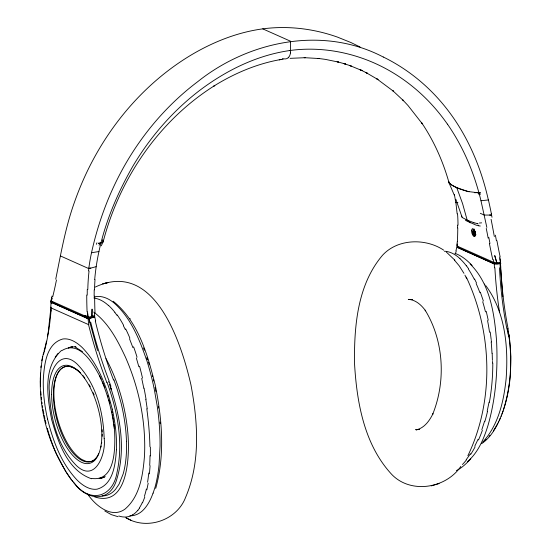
<?xml version="1.0" encoding="UTF-8"?>
<svg xmlns="http://www.w3.org/2000/svg" width="551" height="551" viewBox="0 0 551 551"><rect width="100%" height="100%" fill="white"/><g stroke="black" fill="none" stroke-linecap="round" stroke-linejoin="round"><path stroke-width="0.83" d="M87.216 295.074L87.272 289.468M94.138 296.101L94.2 289.867M457.626 227.928L457.626 225.111M94.696 279.571C98.147 239.396 113.024 200.729 132.991 165.989A237.991 201.597 -66 0 1 199.448 90.584C226.117 70.404 257.193 55.031 290.563 50.423L290.597 41.249L262.751 28.859C239.685 31.972 217.542 40.264 197.244 51.512A236.11 199.999 -66 0 0 187.932 56.98C139.692 86.941 102.651 133.308 80.887 185.494A260.127 220.345 -66 0 0 74.337 202.568C65.459 227.391 60.954 253.426 55.734 279.171M40.326 379.35L40.492 373.117M89.021 317.073L91.996 316.267L92.065 309.083L91.838 316.315M150.402 455.98L150.368 447.212M101.281 245.808L103.244 241.49L102.789 240.071M500.666 269.928C501.162 267.276 499.915 258.908 500.232 267.717M150.079 465.685L149.431 473.908M500.549 263.488L494.226 263.564L456.931 246.972L457.247 241.71M51.463 303.546C51.346 299.076 50.547 306.638 50.912 307.851L88.78 324.704L88.008 318.712L51.043 302.237M116.433 449.733C115.421 463.928 113.465 484.57 97.176 489.143A70.487 30.959 75.2 0 1 77.374 480.348C61.354 463.653 53.013 441.193 47.572 419.097M510.502 373.199L510.887 356.442L509.957 342.35M96.108 266.67L88.821 268.633L60.403 255.926M471.628 230.773L471.649 230.47A3.699 1.619 74.6 0 1 472.262 228.989M59.494 305.681L51.071 301.927L51.463 298.539L52.421 298.332M50.974 307.093L48.591 328.761M51.243 303.704L51.381 302.003M290.494 52.29L290.425 52.91M510.453 373.922C509.393 387.601 506.844 401.245 501.947 414.097M474.218 235.904L474.556 232.846L472.634 232.171L474.156 232.846L473.819 235.904L474.218 235.904A3.623 1.805 -90 0 0 474.673 236.103L475.01 233.045L474.604 233.052L474.273 236.103L474.673 236.103M474.742 231.172L474.253 231.937L474.466 230.029M475.279 232.391L474.707 232.136L474.81 231.186M475.203 232.178L475.21 231.186M40.912 367.455L41.077 365.933M458.129 247.096L457.302 247.44L458.088 247.44M457.344 247.096L494.033 263.784L496.775 263.784M88.532 270.92L88.993 267.249M51.395 299.062L52.021 296.052M148.191 483.179L146.855 489.805M489.033 402.175L487.187 411.198M41.8 360.76L42.186 358.646M88.229 318.437L94.689 316.701L94.503 312.686M42.331 357.964L42.613 356.593M51.684 297.492L50.85 301.824L51.58 301.638M475.148 234.816L475.086 235.091A3.602 1.591 75.7 0 1 472.131 233.782L472.021 233.424A3.809 1.667 75.5 0 1 471.635 230.779M88.966 267.242A176.003 162.6 84.3 0 1 91.514 252.73C97.851 223.975 107.968 196.025 122.053 170.142A245.656 208.092 -66 0 1 197.685 81.706C249.073 40.602 323.375 25.608 383.303 57.049M155.699 488.42C165.19 454.671 162.049 418.684 155.155 384.756C147.565 354.768 138.377 321.336 113.141 301.225M43.336 353.632L43.598 352.681M455.932 250.712L456.862 247.296L494.268 263.936L499.509 263.784M43.267 353.969C34.252 397.099 46.16 444.216 71.513 479.873M103.292 241.297C119.76 178.138 159.211 120.387 214.8 85.495L213.871 86.066C234.389 73.304 257.069 63.668 280.941 59.487L279.267 59.783L283.104 59.177M484.584 421.205L481.849 429.704M503.566 409.441C511.19 385.094 512.423 358.942 508.566 333.796L509.055 336.516L508.153 331.117M144.81 497.043L142.516 502.815M153.102 493.186L154.872 487.738A115.889 51.904 77.3 0 0 156.808 479.811A123.975 55.465 77.3 0 0 159.094 464.445L160.065 445.952A136.483 61.016 77.4 0 0 157.166 405.736L154.459 390.239A122.494 54.9 77.4 0 0 146.263 358.825M503.125 410.922L501.086 416.336M501.458 415.385L499.227 420.716M99.097 245.229L99.965 243.163L100.537 243.032A8.079 1.963 -1.3 0 0 100.881 242.936L100.998 242.908A7.969 1.949 -1.2 0 0 101.694 242.674L103.154 241.682M500.246 418.278L498.242 422.803M478.054 439.312L474.762 446.2M448.962 181.63L448.941 182.636L454.244 195.047M498.655 421.742C494.791 430.214 489.405 438.41 481.588 443.707M467.902 455.67C494.474 400.419 492.318 332.136 466.277 277.07M497.656 423.726L493.359 430.923M51.209 300.453L52.014 299.041M61.43 350.532C42.558 367.586 47.4 397.305 51.642 419.573C58.082 441.936 67.25 470.361 91.48 478.757M51.105 301.425L51.615 301.08L51.071 301.92M470.423 453.742L466.167 459.775M139.465 508.215L137.881 510.316M58.089 353.37L55.196 357.069M460.822 466.415C445.566 488.992 409.207 494.467 390.583 473.157C363.997 443.541 356.738 401.837 354.52 363.357C354.073 326.192 357.454 284.667 382.587 255.196C397.801 238.583 425.696 238.073 443.7 250.161M288.717 57.235L288.187 57.745M489.04 436.385L489.853 435.483M470.761 458.818C466.566 463.398 461.986 467.847 456.359 470.637M482.752 442.129C498.469 425.014 503.793 401.245 506.128 378.73C508.449 346.868 505.315 311.969 485.762 285.597M484.88 440.366L486.154 439.278M467.331 461.779C478.123 452.591 483.744 439.023 487.883 425.806C495.907 398.215 498.008 369.142 496.547 340.532C494.392 313.753 490.19 283.855 470.203 264.074M61.974 350.553C80.212 339.23 94.558 366.043 101.226 379.109M132.653 514.889L130.78 515.839A80.432 34.534 73.2 0 1 124.898 517.045L122.88 516.921A76.596 32.888 73.3 0 1 118.823 515.977M105.227 476.608L101.288 478.178L99.283 478.358M472.297 228.982L472.414 228.92A3.54 1.536 74.5 0 1 474.06 229.974L474.211 230.215A3.733 1.619 74.7 0 1 474.914 231.93L475.01 232.281A3.809 1.687 75.3 0 1 475.148 234.822M95.233 287.092C154.741 258.715 181.493 343.528 190.977 385.004C197.864 421.887 200.736 462.007 185.625 497.298C177.029 520.316 146.766 530.682 125.883 517.692L130.883 520.172M68.303 347.908L73.063 346.751M104.38 477.187L101.356 478.158A61.588 27.164 75.5 0 1 99.187 478.399M99.703 243.205L101.749 242.66M68.358 347.839L71.045 346.999M480.382 192.568L479.893 192.636L480.183 194.551M431.233 485.892L439.078 483.571M94.634 315.558L91.996 316.267M90.812 268.048L89.971 268.268M94.001 297.099C101.226 294.937 108.774 298.477 114.222 303.091C130.594 317.61 139.141 338.672 146.208 358.866M490.879 215.021L491.561 215.076L484.246 215.055L480.32 213.306M87.561 311.866L87.981 318.354L90.536 317.81M88.029 318.712L94.758 317.066L95.667 320.889M51.264 301.934L87.995 318.271L94.297 316.942L88.029 318.609L51.305 302.272L52.049 301.721M51.305 302.272L52.083 302.058M88.986 318.616L89.896 322.287M88.897 318.258L88.766 317.603L87.933 317.803M88.828 268.571L89.496 268.392M88.194 318.382L87.65 313.491M91.542 252.737L98.925 251.538M262.751 28.859C284.605 25.959 307.017 27.949 328.162 34.1A236.11 199.999 -66 0 1 337.446 37.096L351.139 42.627L360.065 46.993M447.474 124.168C463.501 147.2 474.432 173.51 480.975 200.736L488.358 199.965C482.49 173.717 472.71 148.24 458.404 125.414A245.656 208.092 -66 0 0 383.317 57.022M290.563 50.423C321.591 46.332 353.577 52.435 381.471 66.402A237.991 201.597 -66 0 1 447.453 124.189M290.081 58.344L305.364 57.683L304.152 57.662L319.243 58.544L317.941 58.385L325.379 59.377L338.583 62.111L337.116 61.698L345.718 64.13L343.487 63.455L351.256 66.044L349.72 65.507L362.138 70.631L360.168 69.708L367.524 73.345L366.029 72.587L378.062 79.613L376.794 78.821L393.524 91.301L392.587 90.495L403.58 100.771L402.822 99.986L408.029 105.544L422.348 123.823L421.419 122.432C433.933 140.849 443.052 161.45 449.065 182.863L451.675 185.046L457.096 187.774M499.64 262.469L493.971 262.455L457.116 246.056L457.116 243.935M419.683 429.36L415.729 429.608L418.698 429.367L416.088 429.911C424.236 428.196 429.511 420.764 432.969 413.725L432.631 414.428C446.062 381.361 443.961 340.745 425.131 310.158L425.627 310.84C421.515 305.158 415.668 299.689 408.284 299.393L412.685 299.489M477.889 192.712L479.887 192.636L479.17 192.678A8.079 1.805 0.9 0 1 478.695 192.698L478.537 192.705A7.996 1.798 0.9 0 1 477.393 192.712L467.964 191.507L457.199 187.815M498.407 263.571L500.769 263.571M500.714 263.523L499.64 257.062M478.048 192.712L477.318 192.712M457.144 213.809L455.856 202.417L457.909 202.403M99.201 243.232L99.641 243.211L98.987 243.232M489.557 215.021L490.404 215.021M474.652 231.937L472.73 231.262L474.253 231.937M474.707 232.136L475.107 232.136M474.156 232.846L474.556 232.846M494.075 263.433L496.809 263.433M497.202 263.433L500.336 263.44L496.933 263.943M129.857 515.805C135.25 516.046 140.367 513.25 143.921 509.338A99.125 44.431 77.3 0 0 153.054 493.097M444.34 251.208L445.415 251.29A76.568 36.394 83.4 0 1 457.922 256.842L460.037 258.66M98.918 243.225L98.953 243.232A1.371 0.351 -0.9 0 1 98.491 243.184M74.633 346.786L75.687 346.91M282.326 58.778L285.294 58.916A22.619 10.669 82.4 0 0 288.201 57.807M500.549 263.488C500.873 262.627 499.543 262.779 500.039 263.578M477.462 223.603L474.652 222.914M478.716 225.786L476.911 225.345A19.795 3.967 4.9 0 1 476.002 225.077L465.939 220.6A19.884 3.995 4.9 0 1 465.629 220.338L465.443 220.131M469.053 191.755C462.089 189.854 454.492 187.822 449.065 182.863M118.066 516.714L111.288 514.627L104.78 510.949M91.824 478.454C116.64 481.87 115.304 444.788 114.456 428.843M473.488 222.556L467.069 220.076L462.503 217.659M454.906 253.315C461.642 255.671 467.289 260.389 472.111 265.527M94.641 496.899C127.894 507.767 129.575 456.703 128.059 435.641C126.007 408.856 118.727 382.346 106.006 358.653M88.036 317.335L51.16 300.929M455.856 202.417L456.786 202.837M474.604 233.052L475.272 233.349M94.111 316.439L94.689 316.701M93.298 316.419L94.758 317.066M76.107 347.626L82.485 351.669M129.836 318.609L130.318 318.926M93.718 312.086C108.705 323.196 117.597 340.428 125.366 356.958C139.038 387.952 146.118 422.073 144.493 455.966C142.916 474.638 140.147 496.217 124.994 509.124C111.392 519.056 95.109 505.281 87.595 493.978M446.344 252.062L454.837 260.162M108.389 305.419L106.247 303.622A76.568 35.794 81.4 0 0 94.001 298.077M470.21 222.859L467.179 220.125L462.565 203.581L456.738 187.615M462.117 217.342L455.904 199.372M454.341 260.038L459.162 265.761L463.963 273.337M74.888 483.785C90.474 503.766 113.024 497.112 117.019 472.496C123.534 442.384 117.494 410.846 107.032 382.332M73.517 482.256C86.052 500.432 110.062 503.669 116.867 478.936C126.027 448.741 120.015 416.081 110.393 386.747L111.219 389.419L109.415 384.137M484.412 284.027L484.866 284.536M72.153 480.644L74.282 483.234M102.679 239.947L103.051 240.429M70.797 478.957L72.89 481.595M114.87 312.465L117.026 315.365M466.394 265.72L468.495 268.626M70.149 478.075L66.134 472.214M65.7 471.511L56.643 454.382M123.348 325.675L125.38 329.622M464.906 275.094L466.731 278.765M474.563 278.971L476.484 282.932M55.568 451.93L56.367 453.776M102.493 381.905L104.876 387.718M99.538 375.94C107.335 392.56 112.177 410.461 114.257 428.692M461.738 216.839L461.69 216.646A9.47 1.977 -3.8 0 1 461.669 216.364M54.521 449.43L55.3 451.31M129.513 338.789L132.915 347.633M53.502 446.895L54.26 448.803M143.487 347.929L144.383 350.243M108.478 381.547L108.726 382.187M113.637 379.267L113.995 380.211M52.269 443.672L53.247 446.255M480.32 292.14L483.372 301.032M52.035 443.018L50.637 439.071M146.952 357.365L147.758 359.789M49.528 435.738L50.41 438.41M107.562 395.329L108.058 396.885M48.894 433.713L49.321 435.063M136.304 357.881L138.831 366.704M496.802 262.462L494.729 255.54L496.644 262.462M47.882 430.317L48.688 433.038M97.534 350.539L88.814 318.664M109.002 400.033L109.883 403.208M47.303 428.265L47.689 429.628M112.218 409.104C106.791 387.016 98.519 364.535 82.512 347.833A70.494 31.028 75.4 0 0 62.711 339.023C46.408 343.597 44.383 364.245 43.357 378.468A81.087 35.781 75.2 0 0 47.565 419.097M45.678 422.059L46.029 423.437M486.244 311.349L488.234 320.241M480.975 200.736L486.843 227.425M45.189 419.972L45.513 421.363M493.338 259.645L494.226 263.564M141.717 378.365L143.804 388.2M44.562 417.197L44.872 418.588M111.798 411.239L112.129 412.851M44.121 415.11L44.411 416.501M491.292 213.747L492.002 217.266M507.946 329.023L509.882 341.668M507.616 328.472L507.74 329.126M489.963 243.459L488.806 237.391M43.419 411.542L43.832 413.711M499.964 258.66L500.515 262.937M155.596 389.901L155.912 391.554M112.445 414.462L112.741 416.081M496.389 240.663L495.404 235.187M43.026 409.379L43.281 410.819M145.801 399.296L147.255 408.918M113.017 417.692L113.279 419.297M42.434 405.77L42.661 407.21M41.904 402.182L42.11 403.614M490.232 332.019L491.141 339.32M113.52 420.902L113.747 422.507M113.954 424.098L114.312 427.273M41.297 397.195L41.532 399.323M491.21 339.981L491.258 340.477M502.822 296.645L500.239 263.95M491.327 341.145L491.409 341.978M41.077 395.074L40.781 391.568M494.268 263.936L494.467 267.855M40.485 386.74L40.326 380.672M492.195 353.232L492.401 360.43M492.408 361.401L492.415 361.883M492.415 362.53L492.422 363.019M475.093 236.103A3.63 1.805 -90 0 1 473.936 235.022M473.578 233.955A3.63 1.805 -90 0 1 474.115 229.65M473.033 232.171A3.623 1.805 -90 0 1 473.137 231.262M475.926 234.519A3.63 1.805 90 0 1 472.93 234.506A3.63 1.805 90 0 1 474.074 228.94M457.771 228.024A222.549 110.007 73.3 0 1 457.385 241.82M457.557 213.857A182.443 150.34 42.8 0 1 458.012 225.18M486.251 228.389A182.636 32.413 80.7 0 1 488.165 238.142M492.773 259.7A222.349 85.191 76.2 0 1 489.384 243.411M500.17 257.028A222.432 84.668 76.6 0 1 496.933 240.718M491.093 219.339A181.94 29.169 81.2 0 1 494.33 236.558M499.495 262.324A17.295 3.52 7 0 1 500.28 262.317M454.355 194.524A169.68 140.243 42.5 0 1 455.732 202.417M474.576 233.417A3.623 1.811 -89.9 0 1 474.514 232.364M478.86 193.318A279.543 199.992 -53.9 0 1 479.039 194.682M477.304 192.616A8.141 1.687 0.9 0 1 476.684 192.609M476.677 192.636A8.465 1.88 0.9 0 1 476.036 192.616M476.009 192.657A8.94 2.142 0.8 0 1 475.348 192.623M475.217 192.767A9.519 2.459 0.5 0 1 474.687 192.733M480.3 226.027A2.486 0.496 5 0 1 478.771 225.779M481.636 222.852A6.033 1.309 -5.3 0 1 479.391 222.997M478.22 223.913A9.45 3.361 -1.4 0 1 477.242 223.734M474.383 222.948A24.733 5.097 5.1 0 1 473.226 222.583M462.64 217.659A24.671 4.759 5.2 0 1 462.227 217.342M461.745 216.357A6.075 1.233 -7.3 0 1 461.841 216.102M460.023 258.756A80.322 38.191 83.4 0 1 466.366 265.844M468.357 269.067A88.236 42.172 83.7 0 1 474.356 279.419M476.147 283.538A97.823 47.779 84.3 0 1 479.914 292.691M482.683 301.707A109.959 56.491 85.4 0 1 485.486 311.9M487.552 320.592A121.013 66.113 86.2 0 1 489.522 332.246M491.196 342.013A130.098 74.557 86.6 0 1 491.981 353.239M492.794 363.061A135.636 78.958 86.5 0 1 489.357 402.382M487.497 411.445A130.456 73.779 87.1 0 1 484.873 421.481M482.359 430.338A121.316 66.354 88.1 0 1 478.495 439.98M475.1 446.854A110.09 57.834 89.6 0 1 470.692 454.382M466.27 460.113A97.789 49.817 -88.9 0 1 462.427 464.527M488.413 199.813A176.003 34.32 81.7 0 1 491.354 213.623M290.446 53.013A9.491 4.477 82.4 0 1 288.703 57.194M290.529 52.008A1.309 0.627 82.2 0 0 290.508 51.663A1.405 0.654 82.4 0 0 289.929 50.423M499.619 312.679A223.988 109.766 89.3 0 1 494.881 267.779M456.214 251.036A223.988 111.929 89.1 0 1 455.388 253.928M506.92 329.016A224.298 111.336 89.7 0 1 499.495 267.855M507.189 329.546A85.922 42.544 89.7 0 1 507.994 334.161M508.125 328.878A225.6 111.068 89.7 0 1 500.9 269.88M56.477 279.901A222.583 98.622 -89.3 0 1 52.703 296.886M94.51 289.881A182.636 167.401 86.7 0 1 95.006 279.605M95.006 312.631A222.349 122.474 89.3 0 1 94.648 296.107M87.086 311.907A222.432 123.128 88.9 0 1 86.741 295.054M87.809 289.489A181.94 165.5 85.4 0 1 89.055 271.002M87.857 317.238A17.295 5.503 -5.6 0 1 88.642 317.025M96.342 244.307A279.543 228.513 -40.7 0 1 96.942 242.819M101.556 242.633A8.141 1.915 -2.1 0 0 101.914 242.495A8.465 2.059 -1.4 0 0 102.286 242.35M102.61 242.199A8.94 2.238 -0.4 0 1 102.348 242.357M102.941 242.089A9.519 2.438 0.7 0 1 102.803 242.22M108.402 305.302A80.322 37.537 81.4 0 1 114.897 312.334M117.149 314.876A88.236 41.008 81.2 0 1 123.541 325.207M125.69 328.933A97.823 44.404 80.5 0 1 129.898 338.176M133.583 346.758A109.959 46.966 79.6 0 1 137.054 357.179M139.541 366.195A121.013 47.372 79 0 1 142.482 378.055M144.045 388.159A130.098 47.021 78.8 0 1 146.049 399.31M146.8 408.808A135.636 47.62 78.9 0 1 149.934 446.806M150.003 455.56A130.456 48.199 78.3 0 1 149.7 465.223M148.736 473.006A121.316 47.193 77.3 0 1 147.572 482.249M146.366 489.033A110.09 45.168 75.8 0 1 144.403 496.313M142.337 502.478A97.789 41.504 74.2 0 1 139.348 507.953M137.853 510.247A88.346 37.874 73.5 0 1 132.653 514.875M148.55 362.234A111.936 50.272 77.5 0 1 149.314 364.7M152.324 375.348A118.851 53.357 77.5 0 1 152.648 376.622M153.426 379.811A118.851 53.357 77.5 0 1 153.729 381.092M155.12 387.422A118.851 53.357 77.5 0 1 155.458 389.068M158.385 406.466A131.331 58.84 77.5 0 1 158.605 408.119M160.079 422.08A131.331 58.84 77.5 0 1 160.203 423.705M95.123 459.541A49.163 21.406 74.4 0 1 85.832 461.256L81.81 459.465A49.163 21.406 74.4 0 1 54.521 403.401A49.163 21.406 74.4 0 1 70.955 366.787L74.97 368.557A49.163 21.406 74.4 0 1 80.315 372.8M82.712 375.369A49.163 21.406 74.4 0 1 83.614 376.45A49.17 21.641 75.1 0 1 84.764 378.007M98.67 453.748A49.17 21.641 75.1 0 1 68.4 446.737A49.17 21.641 75.1 0 1 54.122 384.446A49.17 21.641 75.1 0 1 80.067 372.593M89.193 384.812A49.17 21.641 75.1 0 1 90.24 386.699M93.195 392.753A49.17 21.641 75.1 0 1 94.111 394.881M102.135 429.718A49.17 21.641 75.1 0 1 102.224 431.963M102.245 434.154A49.17 21.641 75.1 0 1 102.21 436.302M101.735 442.377A49.17 21.641 75.1 0 1 101.563 443.631M101.136 446.034A49.17 21.641 75.1 0 1 100.888 447.185M113.327 379.57A223.988 100.241 75.8 0 1 95.282 320.964M102.073 495.928A78.104 34.444 75.5 0 0 106.984 495.253A80.308 35.409 75.6 0 0 115.538 489.316L119.044 484.191L123.128 474.032A86.796 38.219 75.6 0 0 125.669 461.311A89 39.183 75.7 0 0 126.51 441.303M126.468 441.268A89.655 39.424 75.7 0 0 120.841 402.113L117.721 390.962A87.03 38.315 75.7 0 0 113.974 380.238M71.045 346.999A61.588 27.213 75.7 0 1 73.159 346.786M74.605 346.841A61.588 27.213 75.7 0 1 76.079 347.054M109.105 380.934A224.298 98.774 75.4 0 1 90.681 322.135M50.988 310.027A224.298 98.257 75.6 0 1 50.871 311.411M48.77 328.72A224.298 98.257 75.6 0 1 47.407 336.578M46.484 341.138A224.298 98.257 75.6 0 1 44.011 351.311M109.236 381.685A85.922 37.95 75.4 0 1 110.944 386.32M106.846 382.511A225.6 100.303 75.4 0 1 88.566 324.746M51.236 308.188A225.614 99.008 75.4 0 1 43.522 354.362M112.225 409.104A81.087 35.539 75.3 0 1 116.44 449.74M104.173 438.506C106.24 453.625 95.337 483.255 76.644 465.795C57.387 446.448 50.217 417.803 49.376 391.217C47.31 376.085 58.268 346.455 76.961 363.908C96.191 383.276 103.312 411.921 104.173 438.506M108.375 282.477L102.879 283.806L108.375 282.477M86.128 315.854L84.455 315.737L86.094 315.868M51.608 394.544A50.568 22.24 75.1 0 0 89.565 463.357A50.568 22.24 75.1 0 0 89.035 385.425A50.568 22.24 75.1 0 0 51.608 394.544"/></g></svg>
